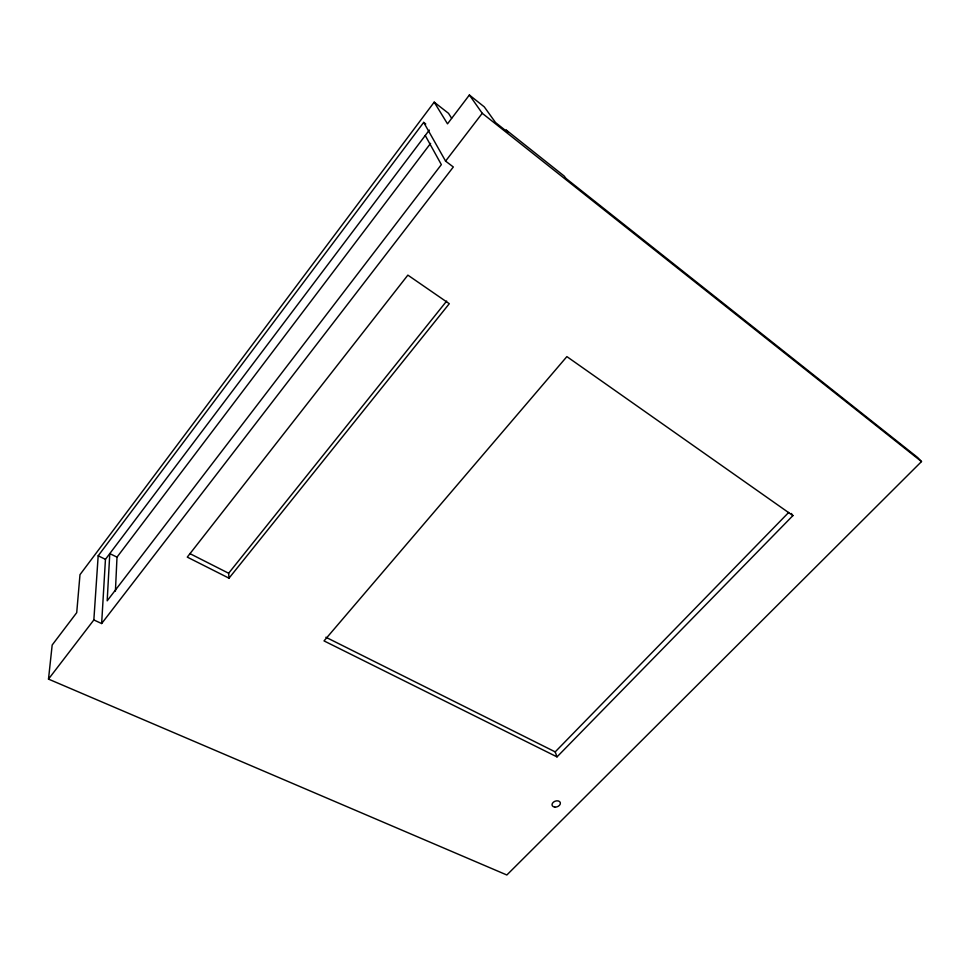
<?xml version="1.0" encoding="UTF-8"?>
<svg xmlns="http://www.w3.org/2000/svg" width="970" height="970" viewBox="0 0 970 970"><rect width="100%" height="100%" fill="white"/><g stroke="black" fill="none" stroke-linecap="round" stroke-linejoin="round"><path stroke-width="1.45" d="M115.418 591.106L117.006 557.144L430.607 143.366M425.757 123.978L423.696 122.39L98.176 555.798L93.847 619.951L101.644 623.54L105.451 559.338L429.31 130.101M434.196 102.153L447.509 123.845L469.383 95.011L484.272 106.87L495.524 122.535L507.819 132.296L506.085 129.919L564.091 175.982L566.056 178.504L917.705 457.561L921.5 461.575L506.849 874.988L48.5 679.109L52.174 645.014L76.715 612.664L79.989 574.664L434.196 102.153L448.516 113.332L451.608 118.231M48.5 679.109L93.847 619.951M101.644 623.54L453.329 166.985L445.582 161.117L482.248 113.284L469.383 95.011M229.017 578.181L449.292 303.695L407.861 275.128L187.283 557.12L229.017 578.181L228.641 573.246L446.661 301.064M791.326 513.482L792.902 515.616L557.01 756.891L555.204 751.883L788.707 512.427M98.176 555.798L105.451 559.338M117.006 557.144L109.78 553.603L107.185 600.818L441.35 164.621L425.248 135.485M557.01 756.891L324.016 640.903L566.88 356.608L792.902 515.616M325.884 637.241L555.204 751.883M189.805 553.567L228.641 573.246M482.248 113.284L921.5 461.575M423.696 122.39L445.582 161.117M554.767 807.101A4.316 2.983 -19.4 0 0 560.333 802.723A4.316 2.983 -19.4 0 0 553.53 802.069A4.316 2.983 -19.4 0 0 554.767 807.101"/></g></svg>
